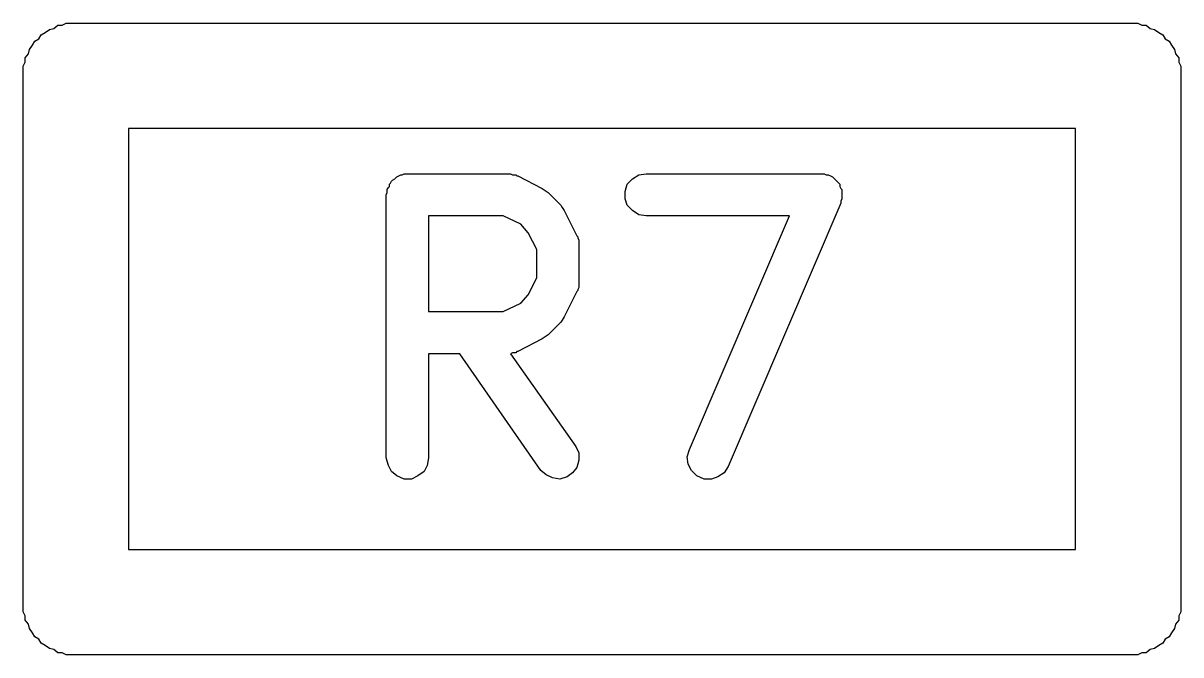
# Model space of a CAD drawing. Extents: x 10 to 287, y -200 to -10.
# Drawn here: x 116.14 to 117.24, y -111.171 to -110.571 of the extents above; entities that cross this region are included whole.
import ezdxf

# ---------------------------------------------------------------- set-up
doc = ezdxf.new("R2010")
doc.units = 0
doc.header["$MEASUREMENT"] = 0
doc.layers.add('BLACK', color=7, linetype='CONTINUOUS')

msp = doc.modelspace()

# ---------------------------------------------------------------- linework, layer by layer
at = {"layer": 'BLACK', "linetype": 'CONTINUOUS'}
for p, q in [((116.177, -110.573), (116.181, -110.571)), ((116.181, -110.571), (117.199, -110.571)), ((117.199, -110.571), (117.203, -110.573)), ((116.155, -110.586), (116.157, -110.582)), ((116.157, -110.582), (116.161, -110.58)), ((116.161, -110.58), (116.165, -110.577)), ((116.165, -110.577), (116.169, -110.576)), ((116.169, -110.576), (116.173, -110.573)), ((116.173, -110.573), (116.177, -110.573)), ((117.203, -110.573), (117.207, -110.573)), ((117.207, -110.573), (117.211, -110.576)), ((117.211, -110.576), (117.215, -110.577)), ((117.215, -110.577), (117.219, -110.58)), ((117.219, -110.58), (117.223, -110.582)), ((117.223, -110.582), (117.225, -110.586)), ((116.146, -110.596), (116.149, -110.592)), ((116.149, -110.592), (116.151, -110.588)), ((116.151, -110.588), (116.155, -110.586)), ((117.225, -110.586), (117.229, -110.588)), ((117.229, -110.588), (117.231, -110.592)), ((117.231, -110.592), (117.234, -110.596)), ((116.142, -110.604), (116.145, -110.6)), ((116.142, -110.608), (116.142, -110.604)), ((116.145, -110.6), (116.146, -110.596)), ((117.234, -110.596), (117.235, -110.6)), ((117.235, -110.6), (117.238, -110.604)), ((117.238, -110.604), (117.238, -110.608)), ((116.14, -110.612), (116.142, -110.608)), ((116.14, -110.63), (116.14, -110.612)), ((117.238, -110.608), (117.24, -110.612)), ((117.24, -110.612), (117.24, -111.13)), ((116.14, -111.112), (116.14, -110.63)), ((116.14, -110.63), (116.14, -110.63)), ((116.24, -110.671), (116.24, -111.071)), ((117.14, -110.671), (116.24, -110.671)), ((117.14, -111.071), (117.14, -110.671)), ((116.5, -110.715), (116.502, -110.714)), ((116.502, -110.714), (116.504, -110.714)), ((116.504, -110.714), (116.505, -110.714)), ((116.505, -110.714), (116.601, -110.714)), ((116.601, -110.714), (116.602, -110.714)), ((116.602, -110.714), (116.603, -110.714)), ((116.603, -110.714), (116.605, -110.715)), ((116.725, -110.715), (116.732, -110.714)), ((116.732, -110.714), (116.898, -110.714)), ((116.898, -110.714), (116.901, -110.714)), ((116.901, -110.714), (116.903, -110.715)), ((116.488, -110.724), (116.489, -110.723)), ((116.488, -110.726), (116.488, -110.724)), ((116.489, -110.723), (116.49, -110.721)), ((116.49, -110.721), (116.491, -110.72)), ((116.491, -110.72), (116.493, -110.719)), ((116.493, -110.719), (116.494, -110.718)), ((116.494, -110.718), (116.495, -110.717)), ((116.495, -110.717), (116.497, -110.716)), ((116.497, -110.716), (116.499, -110.715)), ((116.499, -110.715), (116.5, -110.715)), ((116.605, -110.715), (116.608, -110.715)), ((116.608, -110.715), (116.609, -110.716)), ((116.609, -110.716), (116.61, -110.716)), ((116.61, -110.716), (116.633, -110.728)), ((116.712, -110.731), (116.714, -110.724)), ((116.714, -110.724), (116.719, -110.719)), ((116.719, -110.719), (116.725, -110.715)), ((116.903, -110.715), (116.904, -110.715)), ((116.904, -110.715), (116.905, -110.715)), ((116.905, -110.715), (116.907, -110.716)), ((116.907, -110.716), (116.909, -110.717)), ((116.909, -110.717), (116.91, -110.718)), ((116.91, -110.718), (116.911, -110.719)), ((116.911, -110.719), (116.913, -110.721)), ((116.913, -110.721), (116.914, -110.722)), ((116.914, -110.722), (116.915, -110.723)), ((116.915, -110.723), (116.916, -110.724)), ((116.916, -110.724), (116.916, -110.726)), ((116.485, -110.734), (116.486, -110.732)), ((116.485, -110.984), (116.485, -110.734)), ((116.486, -110.729), (116.487, -110.727)), ((116.486, -110.731), (116.486, -110.729)), ((116.486, -110.732), (116.486, -110.731)), ((116.487, -110.727), (116.488, -110.726)), ((116.633, -110.728), (116.636, -110.73)), ((116.636, -110.73), (116.639, -110.732)), ((116.639, -110.732), (116.651, -110.744)), ((116.712, -110.738), (116.712, -110.731)), ((116.916, -110.726), (116.917, -110.728)), ((116.917, -110.728), (116.918, -110.729)), ((116.918, -110.729), (116.918, -110.731)), ((116.918, -110.731), (116.918, -110.733)), ((116.918, -110.733), (116.918, -110.735)), ((116.918, -110.735), (116.918, -110.736)), ((116.918, -110.736), (116.918, -110.738)), ((116.651, -110.744), (116.652, -110.746)), ((116.652, -110.746), (116.654, -110.749)), ((116.714, -110.744), (116.712, -110.738)), ((116.719, -110.749), (116.714, -110.744)), ((116.917, -110.742), (116.81, -110.992)), ((116.918, -110.738), (116.917, -110.74)), ((116.917, -110.74), (116.917, -110.742)), ((116.525, -110.754), (116.525, -110.845)), ((116.596, -110.754), (116.525, -110.754)), ((116.613, -110.762), (116.596, -110.754)), ((116.654, -110.749), (116.666, -110.773)), ((116.725, -110.753), (116.719, -110.749)), ((116.732, -110.754), (116.725, -110.753)), ((116.868, -110.754), (116.732, -110.754)), ((116.773, -110.976), (116.868, -110.754)), ((116.62, -110.77), (116.613, -110.762)), ((116.628, -110.786), (116.62, -110.77)), ((116.666, -110.773), (116.667, -110.774)), ((116.667, -110.774), (116.667, -110.775)), ((116.667, -110.775), (116.668, -110.777)), ((116.668, -110.777), (116.668, -110.779)), ((116.668, -110.779), (116.668, -110.781)), ((116.628, -110.813), (116.628, -110.786)), ((116.668, -110.781), (116.668, -110.782)), ((116.668, -110.782), (116.668, -110.817)), ((116.62, -110.829), (116.628, -110.813)), ((116.668, -110.822), (116.667, -110.824)), ((116.667, -110.824), (116.667, -110.825)), ((116.668, -110.817), (116.668, -110.819)), ((116.668, -110.819), (116.668, -110.82)), ((116.668, -110.82), (116.668, -110.822)), ((116.613, -110.837), (116.62, -110.829)), ((116.666, -110.826), (116.654, -110.85)), ((116.667, -110.825), (116.666, -110.826)), ((116.525, -110.845), (116.596, -110.845)), ((116.596, -110.845), (116.613, -110.837)), ((116.651, -110.855), (116.639, -110.867)), ((116.652, -110.853), (116.651, -110.855)), ((116.654, -110.85), (116.652, -110.853)), ((116.639, -110.867), (116.636, -110.869)), ((116.633, -110.871), (116.61, -110.883)), ((116.636, -110.869), (116.633, -110.871)), ((116.555, -110.885), (116.525, -110.885)), ((116.525, -110.885), (116.525, -110.984)), ((116.632, -110.996), (116.555, -110.885)), ((116.605, -110.884), (116.603, -110.885)), ((116.603, -110.885), (116.665, -110.973)), ((116.608, -110.884), (116.605, -110.884)), ((116.609, -110.883), (116.608, -110.884)), ((116.61, -110.883), (116.609, -110.883)), ((116.665, -110.973), (116.668, -110.979)), ((116.771, -110.983), (116.773, -110.976)), ((116.487, -110.991), (116.485, -110.984)), ((116.525, -110.984), (116.524, -110.991)), ((116.668, -110.986), (116.666, -110.993)), ((116.668, -110.979), (116.668, -110.986)), ((116.772, -110.99), (116.771, -110.983)), ((116.49, -110.997), (116.487, -110.991)), ((116.495, -111.001), (116.49, -110.997)), ((116.521, -110.997), (116.515, -111.001)), ((116.524, -110.991), (116.521, -110.997)), ((116.637, -111), (116.632, -110.996)), ((116.643, -111.003), (116.637, -111)), ((116.662, -110.998), (116.657, -111.002)), ((116.666, -110.993), (116.662, -110.998)), ((116.775, -110.996), (116.772, -110.99)), ((116.78, -111.001), (116.775, -110.996)), ((116.806, -110.998), (116.8, -111.002)), ((116.81, -110.992), (116.806, -110.998)), ((116.502, -111.004), (116.495, -111.001)), ((116.509, -111.004), (116.502, -111.004)), ((116.515, -111.001), (116.509, -111.004)), ((116.65, -111.004), (116.643, -111.003)), ((116.657, -111.002), (116.65, -111.004)), ((116.787, -111.004), (116.78, -111.001)), ((116.794, -111.004), (116.787, -111.004)), ((116.8, -111.002), (116.794, -111.004)), ((116.24, -111.071), (117.14, -111.071)), ((116.14, -111.13), (116.14, -111.112)), ((116.142, -111.134), (116.14, -111.13)), ((117.24, -111.13), (117.238, -111.134)), ((116.142, -111.138), (116.142, -111.134)), ((116.145, -111.142), (116.142, -111.138)), ((116.146, -111.146), (116.145, -111.142)), ((117.235, -111.142), (117.234, -111.146)), ((117.238, -111.138), (117.235, -111.142)), ((117.238, -111.134), (117.238, -111.138)), ((116.149, -111.15), (116.146, -111.146)), ((116.151, -111.154), (116.149, -111.15)), ((116.155, -111.156), (116.151, -111.154)), ((117.229, -111.154), (117.225, -111.156)), ((117.231, -111.15), (117.229, -111.154)), ((117.234, -111.146), (117.231, -111.15)), ((116.157, -111.16), (116.155, -111.156)), ((116.161, -111.162), (116.157, -111.16)), ((116.165, -111.165), (116.161, -111.162)), ((116.169, -111.166), (116.165, -111.165)), ((117.215, -111.165), (117.211, -111.166)), ((117.219, -111.162), (117.215, -111.165)), ((117.223, -111.16), (117.219, -111.162)), ((117.225, -111.156), (117.223, -111.16)), ((116.173, -111.169), (116.169, -111.166)), ((116.177, -111.169), (116.173, -111.169)), ((116.181, -111.171), (116.177, -111.169)), ((117.199, -111.171), (116.181, -111.171)), ((117.203, -111.169), (117.199, -111.171)), ((117.207, -111.169), (117.203, -111.169)), ((117.211, -111.166), (117.207, -111.169))]:
    msp.add_line(p, q, dxfattribs=at)

doc.saveas('drawing.dxf')
